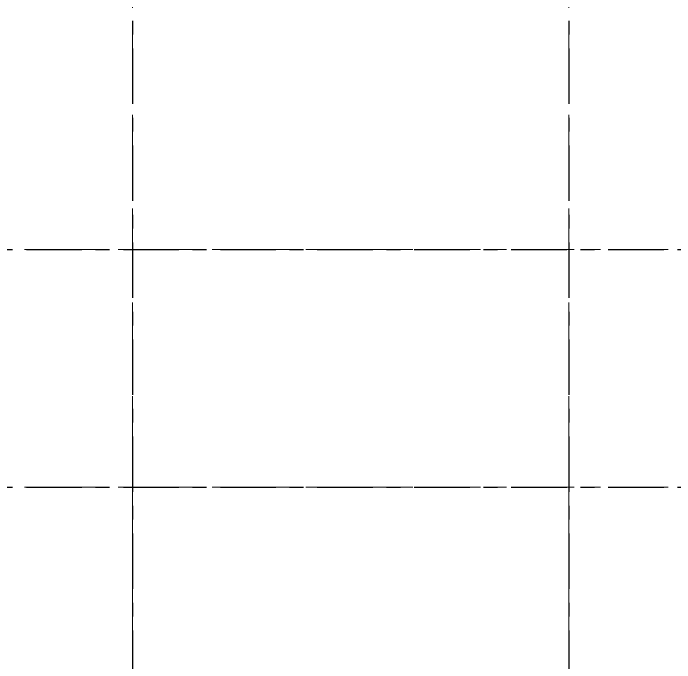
# Model space of a CAD drawing. Header units: millimetres. Extents: x -4000 to 187956, y -58990 to 162485.
# Drawn here: x 47769 to 62930, y -4021 to 10861 of the extents above; entities that cross this region are included whole.
import ezdxf

# ---------------------------------------------------------------- set-up
doc = ezdxf.new("R2010")
doc.units = ezdxf.units.MM
doc.linetypes.add('Grid Line', pattern=[2222.5, 1270, -317.5, 317.5, -317.5])
doc.linetypes.add('Grid Line 12_5mm', pattern=[2150, 1250, -300, 300, -300])
doc.layers.add('S-GRID', color=1, linetype='Continuous', lineweight=30)

# ---------------------------------------------------------------- blocks, each defined once
blk = doc.blocks.new('CMF2_NHAXUONG_A_rvt-1-0_000')
at = {"layer": 'S-GRID', "linetype": 'Grid Line 12_5mm', "lineweight": 9}
for p, q in [((50500, 161185), (50500, -16487)), ((60500, 161185), (60500, -16487)), ((-824, 5450), (183641, 5450)), ((-824, 0), (183641, 0))]:
    blk.add_line(p, q, dxfattribs=at)

msp = doc.modelspace()

# ---------------------------------------------------------------- block references
at = {"lineweight": 5}
msp.add_blockref('CMF2_NHAXUONG_A_rvt-1-0_000', (0, 0), dxfattribs=at)

# ---------------------------------------------------------------- next in the draw order: linework, layer by layer
at = {"layer": 'S-GRID', "linetype": 'Grid Line'}
for p, q in [((50500, 161185), (50500, -16487)), ((60500, 161185), (60500, -16487)), ((-824, 5450), (183641, 5450)), ((-824, 0), (183641, 0))]:
    msp.add_line(p, q, dxfattribs=at)

doc.saveas('drawing.dxf')
